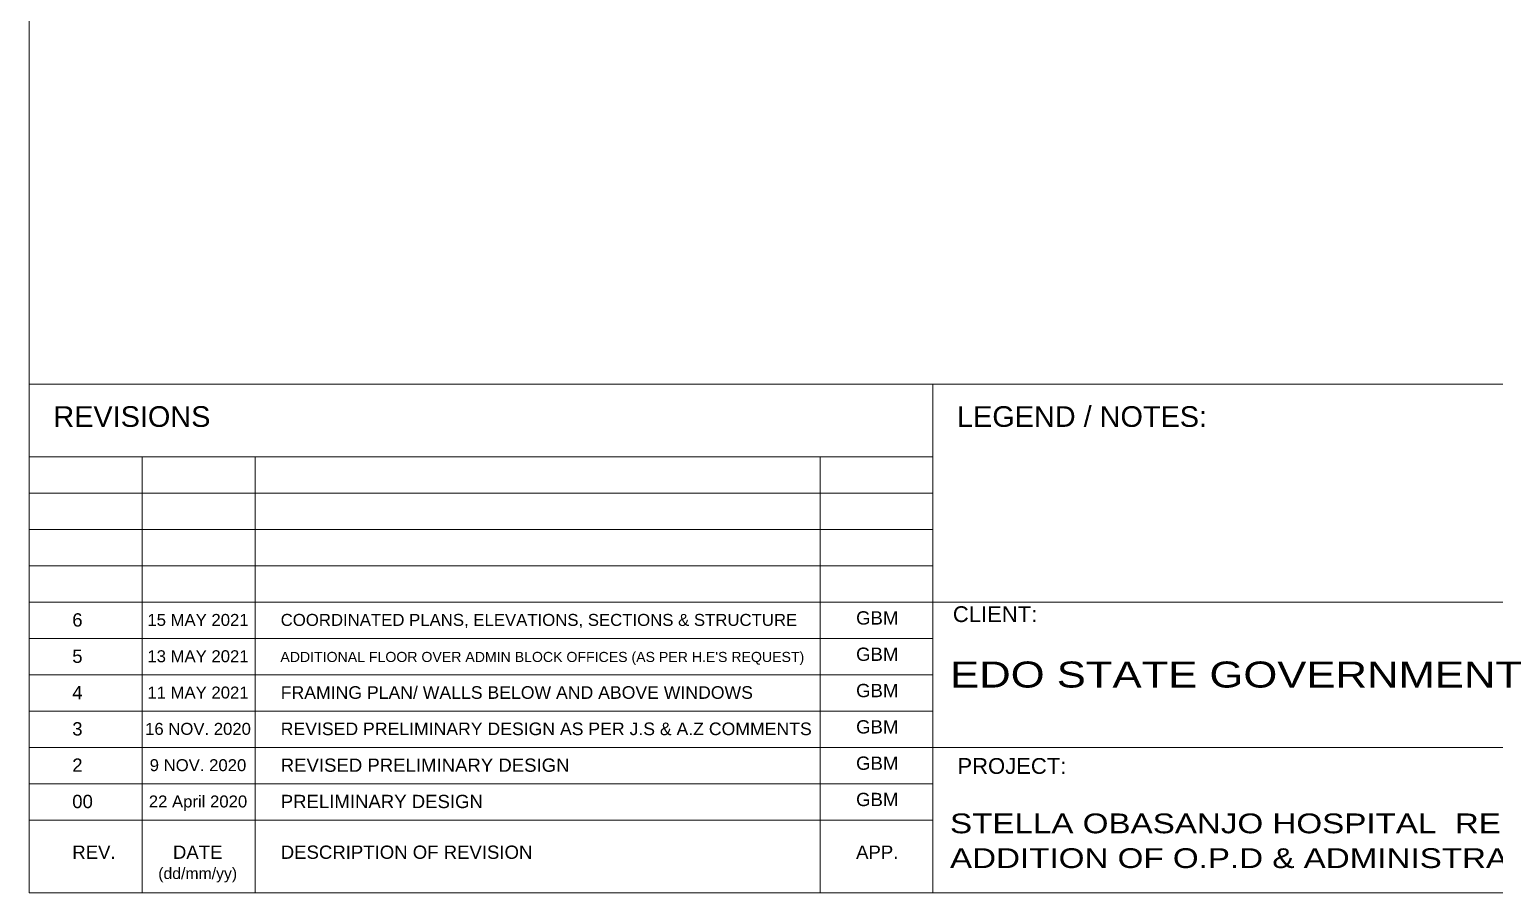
# Model space of a CAD drawing. Extents: x -234346 to 58427, y -132654 to -82394.
# Drawn here: x -158775 to -136207, y -132320 to -119030 of the extents above; entities that cross this region are included whole.
import ezdxf

# ---------------------------------------------------------------- set-up
doc = ezdxf.new("R2010")
doc.units = 0
doc.header["$LTSCALE"] = 8
doc.layers.add('Frame', color=9, linetype='Continuous', lineweight=9)
doc.styles.add('MARI3', font='arial.ttf', dxfattribs={"width": 1.2})
doc.styles.add('TTLB-A0-JeddahDP$0$Standard', font='txt_____.ttf')
doc.styles.add('TTLB-A0-JeddahDP$0$swis721', font='swiss.ttf')

msp = doc.modelspace()

# ---------------------------------------------------------------- linework, layer by layer
at = {"layer": 'Frame'}
for p, q in [((-158774.9, -83116.9, -0.1), (-158774.9, -132319.9, -0.1)), ((-89187.9, -124494.3, -0.1), (-158774.9, -124494.3, -0.1)), ((-144857.5, -124494.3, -0.1), (-144857.5, -132319.9, -0.1)), ((-144857.5, -125612.2, -0.1), (-158774.9, -125612.2, -0.1)), ((-157035.3, -132319.9, -0.1), (-157035.3, -125612.2, -0.1)), ((-155295.6, -132319.9, -0.1), (-155295.6, -125612.2, -0.1)), ((-146597.2, -132319.9, -0.1), (-146597.2, -125612.2, -0.1)), ((-144857.5, -126171.2, -0.1), (-158774.9, -126171.2, -0.1)), ((-144857.5, -126730.1, -0.1), (-158774.9, -126730.1, -0.1)), ((-144857.5, -127289.1, -0.1), (-158774.9, -127289.1, -0.1)), ((-89187.9, -127848.1, -0.1), (-158774.9, -127848.1, -0.1)), ((-144857.5, -128407.1, -0.1), (-158774.9, -128407.1, -0.1)), ((-144857.5, -128966, -0.1), (-158774.9, -128966, -0.1)), ((-144857.5, -129525, -0.1), (-158774.9, -129525, -0.1)), ((-144857.5, -130084, -0.1), (-158774.9, -130084, -0.1)), ((-130940.1, -130084, -0.1), (-144857.5, -130084, -0.1)), ((-144857.5, -130643, -0.1), (-158774.9, -130643, -0.1)), ((-144857.5, -131201.9, -0.1), (-158774.9, -131201.9, -0.1)), ((-158774.9, -132319.9, 0.3), (-89187.9, -132319.9, 0.3))]:
    msp.add_line(p, q, dxfattribs=at)

# ---------------------------------------------------------------- texts
at = {"layer": 'Frame', "style": 'MARI3', "width": 1.2}
for s, height, p in [('EDO STATE GOVERNMENT', 400.787, (-144593.9, -129162.3, -0.1)), ('STELLA OBASANJO HOSPITAL  REFURBISHMENT &', 304.598, (-144595.5, -131405.6, -0.1)), ('ADDITION OF O.P.D & ADMINISTRATIVE BLOCK', 304.598, (-144595.5, -131940.7, -0.1))]:
    msp.add_text(s, height=height, dxfattribs=at).set_placement(p)
at = {"layer": 'Frame', "attachment_point": 1}
for s, insert, char_height, width, style in [('{\\fArial|b0|i0|c0|p34;REVISIONS}', (-158404.4, -124831.5, -0.1), 317.963, 7631.121, 'TTLB-A0-JeddahDP$0$Standard'), ('{\\fArial|b0|i0|c0|p34;LEGEND / NOTES:}', (-144487, -124831.5, -0.1), 317.963, 7631.121, 'TTLB-A0-JeddahDP$0$Standard'), ('CLIENT:', (-144551.9, -127911.1, -0.1), 243.01, 5832.34, 'TTLB-A0-JeddahDP$0$swis721'), ('{\\fArial|b0|i0|c0|p34;6}', (-158113.6, -128018.8, -0.1), 204.624, 2694.806, 'TTLB-A0-JeddahDP$0$Standard'), ('\\pxqc;{\\fArial|b0|i0|c0|p34;15 MAY 2021}', (-157389.8, -128029.1, -0.1), 184.162, 2425.326, 'TTLB-A0-JeddahDP$0$Standard'), ('{\\fArial|b0|i0|c0|p34;COORDINATED PLANS, ELEVATIONS, SECTIONS & STRUCTURE}', (-154903.7, -128028.8, -0.1), 184.673, 8720.487, 'TTLB-A0-JeddahDP$0$Standard'), ('{\\fArial|b0|i0|c0|p34;GBM}', (-146041.8, -127988.1, -0.1), 204.624, 2694.806, 'TTLB-A0-JeddahDP$0$Standard'), ('{\\fArial|b0|i0|c0|p34;5}', (-158113.6, -128577.8, 0.3), 204.624, 2694.806, 'TTLB-A0-JeddahDP$0$Standard'), ('\\pxqc;{\\fArial|b0|i0|c0|p34;13 MAY 2021}', (-157389.8, -128588, 0.3), 184.162, 2425.326, 'TTLB-A0-JeddahDP$0$Standard'), ("{\\fArial|b0|i0|c0|p34;ADDITIONAL FLOOR OVER ADMIN BLOCK OFFICES (AS PER H.E'S REQUEST)}", (-154908.3, -128613.4, 0.3), 155.514, 8295.024, 'TTLB-A0-JeddahDP$0$Standard'), ('{\\fArial|b0|i0|c0|p34;GBM}', (-146041.8, -128547.1, 0.3), 204.624, 2694.806, 'TTLB-A0-JeddahDP$0$Standard'), ('{\\fArial|b0|i0|c0|p34;4}', (-158113.6, -129136.7, -0.1), 204.624, 2694.806, 'TTLB-A0-JeddahDP$0$Standard'), ('\\pxqc;{\\fArial|b0|i0|c0|p34;11 MAY 2021}', (-157389.8, -129147, -0.1), 184.162, 2425.326, 'TTLB-A0-JeddahDP$0$Standard'), ('{\\fArial|b0|i0|c0|p34;FRAMING PLAN/ WALLS BELOW AND ABOVE WINDOWS}', (-154902.8, -129141.6, -0.1), 194.393, 9179.46, 'TTLB-A0-JeddahDP$0$Standard'), ('{\\fArial|b0|i0|c0|p34;GBM}', (-146041.8, -129106, -0.1), 204.624, 2694.806, 'TTLB-A0-JeddahDP$0$Standard'), ('{\\fArial|b0|i0|c0|p34;3}', (-158113.6, -129695.7, -0.1), 204.624, 2694.806, 'TTLB-A0-JeddahDP$0$Standard'), ('\\pxqc;{\\fArial|b0|i0|c0|p34;16 NOV. 2020}', (-157389.8, -129706, -0.1), 184.162, 2425.326, 'TTLB-A0-JeddahDP$0$Standard'), ('{\\fArial|b0|i0|c0|p34;REVISED PRELIMINARY DESIGN AS PER J.S & A.Z COMMENTS}', (-154902.8, -129700.6, -0.1), 194.393, 9179.46, 'TTLB-A0-JeddahDP$0$Standard'), ('{\\fArial|b0|i0|c0|p34;GBM}', (-146041.8, -129665, -0.1), 204.624, 2694.806, 'TTLB-A0-JeddahDP$0$Standard'), ('{\\fArial|b0|i0|c0|p34;2}', (-158113.6, -130254.7, -0.1), 204.624, 2694.806, 'TTLB-A0-JeddahDP$0$Standard'), ('\\pxqc;{\\fArial|b0|i0|c0|p34;9 NOV. 2020}', (-157389.8, -130265, -0.1), 184.162, 2425.326, 'TTLB-A0-JeddahDP$0$Standard'), ('{\\fArial|b0|i0|c0|p34;REVISED PRELIMINARY DESIGN}', (-154902.4, -130254.7, -0.1), 204.624, 8492.981, 'TTLB-A0-JeddahDP$0$Standard'), ('{\\fArial|b0|i0|c0|p34;GBM}', (-146041.8, -130224, -0.1), 204.624, 2694.806, 'TTLB-A0-JeddahDP$0$Standard'), ('PROJECT:', (-144481.6, -130247.8, -0.1), 243.01, 5832.34, 'TTLB-A0-JeddahDP$0$swis721'), ('{\\fArial|b0|i0|c0|p34;00}', (-158113.6, -130813.7, -0.1), 204.624, 2694.806, 'TTLB-A0-JeddahDP$0$Standard'), ('\\pxqc;{\\fArial|b0|i0|c0|p34;22 April 2020}', (-157389.8, -130823.9, -0.1), 184.162, 2425.326, 'TTLB-A0-JeddahDP$0$Standard'), ('{\\fArial|b0|i0|c0|p34;PRELIMINARY DESIGN}', (-154902.4, -130813.7, -0.1), 204.624, 8492.981, 'TTLB-A0-JeddahDP$0$Standard'), ('{\\fArial|b0|i0|c0|p34;GBM}', (-146041.8, -130782.9, -0.1), 204.624, 2694.806, 'TTLB-A0-JeddahDP$0$Standard'), ('{\\fArial|b0|i0|c0|p34;REV.}', (-158113.6, -131594.4, -0.1), 204.624, 2694.806, 'TTLB-A0-JeddahDP$0$Standard'), ('\\pxqc;{\\fArial|b0|i0|c0|p34;DATE\\P\\H0.85x;(dd/mm/yy)}', (-157529.3, -131594.4, -0.1), 204.624, 2694.806, 'TTLB-A0-JeddahDP$0$Standard'), ('{\\fArial|b0|i0|c0|p34;DESCRIPTION OF REVISION}', (-154902.4, -131594.4, -0.1), 204.624, 4163.211, 'TTLB-A0-JeddahDP$0$Standard'), ('{\\fArial|b0|i0|c0|p34;APP.}', (-146041.8, -131594.4, -0.1), 204.624, 2694.806, 'TTLB-A0-JeddahDP$0$Standard')]:
    msp.add_mtext(s, dxfattribs=dict(at, insert=insert, char_height=char_height, width=width, style=style))

doc.saveas('drawing.dxf')
